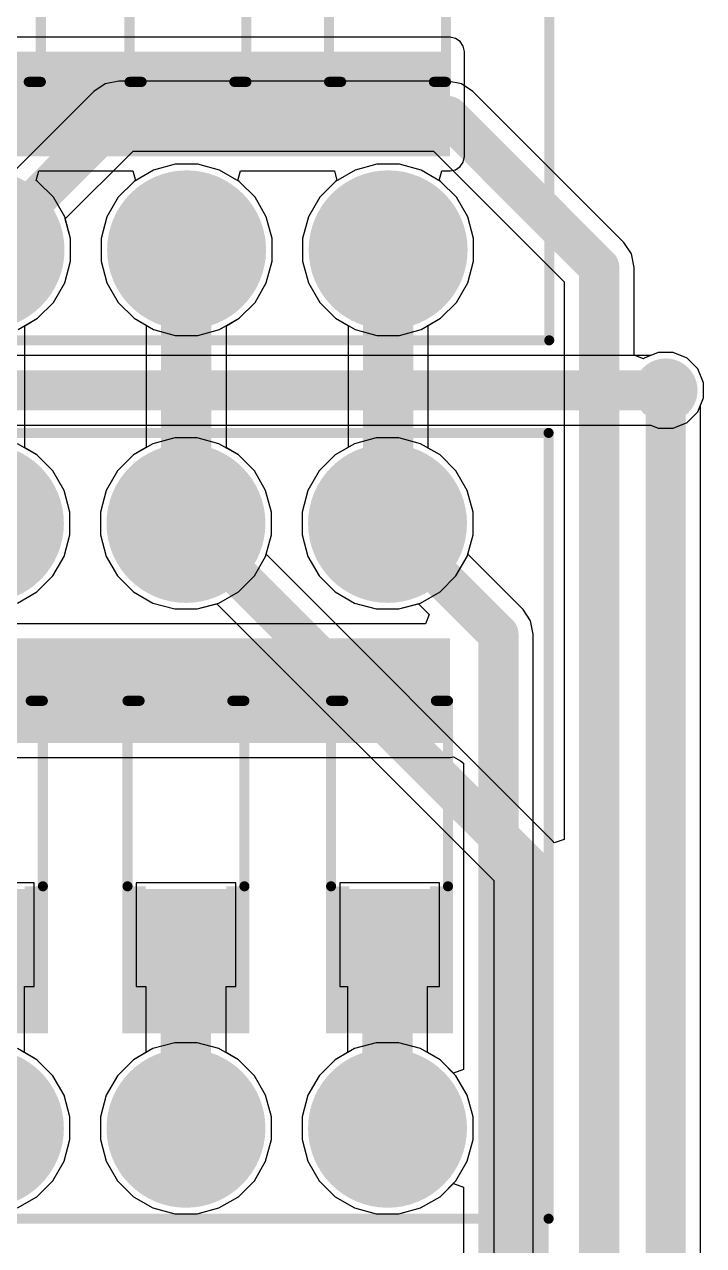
# Model space of a CAD drawing. Header units: millimetres. Extents: x -0.16 to 4.85, y -0.01 to 3.83.
# Drawn here: x 4.226 to 4.563, y 1.956 to 2.561 of the extents above; entities that cross this region are included whole.
import ezdxf

# ---------------------------------------------------------------- set-up
doc = ezdxf.new("R2010")
doc.units = ezdxf.units.MM
doc.header["$MEASUREMENT"] = 0
for name, color, linetype in [('BottomLayer', 5, 'Continuous'), ('BottomSolder', 6, 'Continuous'), ('MultiLayer', 9, 'Continuous'), ('PadHoleLayer', 156, 'Continuous'), ('TopLayer', 1, 'Continuous'), ('TopOverlay', 2, 'Continuous'), ('TopPaste', 8, 'Continuous'), ('TopSolder', 216, 'Continuous'), ('ViaHoleLayer', 16, 'Continuous')]:
    doc.layers.add(name, color=color, linetype=linetype)

# ---------------------------------------------------------------- blocks, each defined once
blk = doc.blocks.new('DS_04_R_T_33')
at = {"layer": 'BottomLayer'}
h = blk.add_hatch(color=5, dxfattribs=at)
edge = h.paths.add_edge_path()
edge.add_arc((-0.15, 0.15), 0.03543, 0, 360)
h = blk.add_hatch(color=5, dxfattribs=at)
edge = h.paths.add_edge_path()
edge.add_arc((0.15, 0.15), 0.03543, 0, 360)
h = blk.add_hatch(color=5, dxfattribs=at)
edge = h.paths.add_edge_path()
edge.add_arc((-0.15, 0.05), 0.03543, 0, 360)
h = blk.add_hatch(color=5, dxfattribs=at)
edge = h.paths.add_edge_path()
edge.add_arc((0.15, 0.05), 0.03543, 0, 360)
h = blk.add_hatch(color=5, dxfattribs=at)
edge = h.paths.add_edge_path()
edge.add_arc((-0.15, -0.05), 0.03543, 0, 360)
h = blk.add_hatch(color=5, dxfattribs=at)
edge = h.paths.add_edge_path()
edge.add_arc((0.15, -0.05), 0.03543, 0, 360)
h = blk.add_hatch(color=5, dxfattribs=at)
edge = h.paths.add_edge_path()
edge.add_arc((-0.15, -0.15), 0.03543, 0, 360)
h = blk.add_hatch(color=5, dxfattribs=at)
edge = h.paths.add_edge_path()
edge.add_arc((0.15, -0.15), 0.03543, 0, 360)
at = {"layer": 'BottomSolder'}
h = blk.add_hatch(color=6, dxfattribs=at)
edge = h.paths.add_edge_path()
edge.add_arc((-0.15, 0.15), 0.03943, 0, 360)
h = blk.add_hatch(color=6, dxfattribs=at)
edge = h.paths.add_edge_path()
edge.add_arc((0.15, 0.15), 0.03943, 0, 360)
h = blk.add_hatch(color=6, dxfattribs=at)
edge = h.paths.add_edge_path()
edge.add_arc((-0.15, 0.05), 0.03943, 0, 360)
h = blk.add_hatch(color=6, dxfattribs=at)
edge = h.paths.add_edge_path()
edge.add_arc((0.15, 0.05), 0.03943, 0, 360)
h = blk.add_hatch(color=6, dxfattribs=at)
edge = h.paths.add_edge_path()
edge.add_arc((-0.15, -0.05), 0.03943, 0, 360)
h = blk.add_hatch(color=6, dxfattribs=at)
edge = h.paths.add_edge_path()
edge.add_arc((0.15, -0.05), 0.03943, 0, 360)
h = blk.add_hatch(color=6, dxfattribs=at)
edge = h.paths.add_edge_path()
edge.add_arc((-0.15, -0.15), 0.03943, 0, 360)
h = blk.add_hatch(color=6, dxfattribs=at)
edge = h.paths.add_edge_path()
edge.add_arc((0.15, -0.15), 0.03943, 0, 360)
at = {"layer": 'MultiLayer'}
h = blk.add_hatch(color=9, dxfattribs=at)
edge = h.paths.add_edge_path()
edge.add_arc((-0.15, 0.15), 0.03543, 0, 360)
h = blk.add_hatch(color=9, dxfattribs=at)
edge = h.paths.add_edge_path()
edge.add_arc((0.15, 0.15), 0.03543, 0, 360)
h = blk.add_hatch(color=9, dxfattribs=at)
edge = h.paths.add_edge_path()
edge.add_arc((-0.15, 0.05), 0.03543, 0, 360)
h = blk.add_hatch(color=9, dxfattribs=at)
edge = h.paths.add_edge_path()
edge.add_arc((0.15, 0.05), 0.03543, 0, 360)
h = blk.add_hatch(color=9, dxfattribs=at)
edge = h.paths.add_edge_path()
edge.add_arc((-0.15, -0.05), 0.03543, 0, 360)
h = blk.add_hatch(color=9, dxfattribs=at)
edge = h.paths.add_edge_path()
edge.add_arc((0.15, -0.05), 0.03543, 0, 360)
h = blk.add_hatch(color=9, dxfattribs=at)
edge = h.paths.add_edge_path()
edge.add_arc((-0.15, -0.15), 0.03543, 0, 360)
h = blk.add_hatch(color=9, dxfattribs=at)
edge = h.paths.add_edge_path()
edge.add_arc((0.15, -0.15), 0.03543, 0, 360)
at = {"layer": 'PadHoleLayer'}
h = blk.add_hatch(color=156, dxfattribs=at)
edge = h.paths.add_edge_path()
edge.add_arc((-0.15, 0.15), 0.01811, 0, 360)
h = blk.add_hatch(color=156, dxfattribs=at)
edge = h.paths.add_edge_path()
edge.add_arc((0.15, 0.15), 0.01811, 0, 360)
h = blk.add_hatch(color=156, dxfattribs=at)
edge = h.paths.add_edge_path()
edge.add_arc((-0.15, 0.05), 0.01811, 0, 360)
h = blk.add_hatch(color=156, dxfattribs=at)
edge = h.paths.add_edge_path()
edge.add_arc((0.15, 0.05), 0.01811, 0, 360)
h = blk.add_hatch(color=156, dxfattribs=at)
edge = h.paths.add_edge_path()
edge.add_arc((-0.15, -0.05), 0.01811, 0, 360)
h = blk.add_hatch(color=156, dxfattribs=at)
edge = h.paths.add_edge_path()
edge.add_arc((0.15, -0.05), 0.01811, 0, 360)
h = blk.add_hatch(color=156, dxfattribs=at)
edge = h.paths.add_edge_path()
edge.add_arc((-0.15, -0.15), 0.01811, 0, 360)
h = blk.add_hatch(color=156, dxfattribs=at)
edge = h.paths.add_edge_path()
edge.add_arc((0.15, -0.15), 0.01811, 0, 360)
at = {"layer": 'TopLayer'}
h = blk.add_hatch(color=1, dxfattribs=at)
edge = h.paths.add_edge_path()
edge.add_arc((-0.15, 0.15), 0.03543, 0, 360)
h = blk.add_hatch(color=1, dxfattribs=at)
edge = h.paths.add_edge_path()
edge.add_arc((0.15, 0.15), 0.03543, 0, 360)
h = blk.add_hatch(color=1, dxfattribs=at)
edge = h.paths.add_edge_path()
edge.add_arc((-0.15, 0.05), 0.03543, 0, 360)
h = blk.add_hatch(color=1, dxfattribs=at)
edge = h.paths.add_edge_path()
edge.add_arc((0.15, 0.05), 0.03543, 0, 360)
h = blk.add_hatch(color=1, dxfattribs=at)
edge = h.paths.add_edge_path()
edge.add_arc((-0.15, -0.05), 0.03543, 0, 360)
h = blk.add_hatch(color=1, dxfattribs=at)
edge = h.paths.add_edge_path()
edge.add_arc((0.15, -0.05), 0.03543, 0, 360)
h = blk.add_hatch(color=1, dxfattribs=at)
edge = h.paths.add_edge_path()
edge.add_arc((-0.15, -0.15), 0.03543, 0, 360)
h = blk.add_hatch(color=1, dxfattribs=at)
edge = h.paths.add_edge_path()
edge.add_arc((0.15, -0.15), 0.03543, 0, 360)
at = {"layer": 'TopOverlay'}
blk.add_hatch(color=2, dxfattribs=at).paths.add_polyline_path([(-0.11, 0.13), (-0.08, 0.13), (-0.08, 0.17), (-0.11, 0.17)])
at = {"layer": 'TopSolder'}
h = blk.add_hatch(color=216, dxfattribs=at)
edge = h.paths.add_edge_path()
edge.add_arc((-0.15, 0.15), 0.03943, 0, 360)
h = blk.add_hatch(color=216, dxfattribs=at)
edge = h.paths.add_edge_path()
edge.add_arc((0.15, 0.15), 0.03943, 0, 360)
h = blk.add_hatch(color=216, dxfattribs=at)
edge = h.paths.add_edge_path()
edge.add_arc((-0.15, 0.05), 0.03943, 0, 360)
h = blk.add_hatch(color=216, dxfattribs=at)
edge = h.paths.add_edge_path()
edge.add_arc((0.15, 0.05), 0.03943, 0, 360)
h = blk.add_hatch(color=216, dxfattribs=at)
edge = h.paths.add_edge_path()
edge.add_arc((-0.15, -0.05), 0.03943, 0, 360)
h = blk.add_hatch(color=216, dxfattribs=at)
edge = h.paths.add_edge_path()
edge.add_arc((0.15, -0.05), 0.03943, 0, 360)
h = blk.add_hatch(color=216, dxfattribs=at)
edge = h.paths.add_edge_path()
edge.add_arc((-0.15, -0.15), 0.03943, 0, 360)
h = blk.add_hatch(color=216, dxfattribs=at)
edge = h.paths.add_edge_path()
edge.add_arc((0.15, -0.15), 0.03943, 0, 360)
at = {"layer": 'TopOverlay', "const_width": 0.005}
for points in [[(-0.19488, 0.22992), (-0.19488, -0.22992)], [(-0.19488, 0.22992), (0.19488, 0.22992)], [(0.19488, 0.22992), (0.19488, -0.22992)], [(-0.19488, -0.22992), (0.19488, -0.22992)]]:
    blk.add_lwpolyline(points, dxfattribs=at)
at = {"layer": 'TopOverlay', "const_width": 0.0025}
for points in [[(-0.19613, 0.22992, 1), (-0.19363, 0.22992, 1)], [(-0.19613, 0.22992, 1), (-0.19363, 0.22992, 1)], [(0.19363, 0.22992, 1), (0.19613, 0.22992, 1)], [(0.19363, 0.22992, 1), (0.19613, 0.22992, 1)], [(-0.19613, -0.22992, 1), (-0.19363, -0.22992, 1)], [(-0.19613, -0.22992, 1), (-0.19363, -0.22992, 1)], [(0.19363, -0.22992, 1), (0.19613, -0.22992, 1)], [(0.19363, -0.22992, 1), (0.19613, -0.22992, 1)]]:
    blk.add_lwpolyline(points, format="xyb", close=True, dxfattribs=at)
blk = doc.blocks.new('DS_04_R_T_34')
at = {"layer": 'BottomLayer'}
h = blk.add_hatch(color=5, dxfattribs=at)
edge = h.paths.add_edge_path()
edge.add_arc((-0.15, 0.15), 0.03543, 0, 360)
h = blk.add_hatch(color=5, dxfattribs=at)
edge = h.paths.add_edge_path()
edge.add_arc((0.15, 0.15), 0.03543, 0, 360)
h = blk.add_hatch(color=5, dxfattribs=at)
edge = h.paths.add_edge_path()
edge.add_arc((-0.15, 0.05), 0.03543, 0, 360)
h = blk.add_hatch(color=5, dxfattribs=at)
edge = h.paths.add_edge_path()
edge.add_arc((0.15, 0.05), 0.03543, 0, 360)
h = blk.add_hatch(color=5, dxfattribs=at)
edge = h.paths.add_edge_path()
edge.add_arc((-0.15, -0.05), 0.03543, 0, 360)
h = blk.add_hatch(color=5, dxfattribs=at)
edge = h.paths.add_edge_path()
edge.add_arc((0.15, -0.05), 0.03543, 0, 360)
h = blk.add_hatch(color=5, dxfattribs=at)
edge = h.paths.add_edge_path()
edge.add_arc((-0.15, -0.15), 0.03543, 0, 360)
h = blk.add_hatch(color=5, dxfattribs=at)
edge = h.paths.add_edge_path()
edge.add_arc((0.15, -0.15), 0.03543, 0, 360)
at = {"layer": 'BottomSolder'}
h = blk.add_hatch(color=6, dxfattribs=at)
edge = h.paths.add_edge_path()
edge.add_arc((-0.15, 0.15), 0.03943, 0, 360)
h = blk.add_hatch(color=6, dxfattribs=at)
edge = h.paths.add_edge_path()
edge.add_arc((0.15, 0.15), 0.03943, 0, 360)
h = blk.add_hatch(color=6, dxfattribs=at)
edge = h.paths.add_edge_path()
edge.add_arc((-0.15, 0.05), 0.03943, 0, 360)
h = blk.add_hatch(color=6, dxfattribs=at)
edge = h.paths.add_edge_path()
edge.add_arc((0.15, 0.05), 0.03943, 0, 360)
h = blk.add_hatch(color=6, dxfattribs=at)
edge = h.paths.add_edge_path()
edge.add_arc((-0.15, -0.05), 0.03943, 0, 360)
h = blk.add_hatch(color=6, dxfattribs=at)
edge = h.paths.add_edge_path()
edge.add_arc((0.15, -0.05), 0.03943, 0, 360)
h = blk.add_hatch(color=6, dxfattribs=at)
edge = h.paths.add_edge_path()
edge.add_arc((-0.15, -0.15), 0.03943, 0, 360)
h = blk.add_hatch(color=6, dxfattribs=at)
edge = h.paths.add_edge_path()
edge.add_arc((0.15, -0.15), 0.03943, 0, 360)
at = {"layer": 'MultiLayer'}
h = blk.add_hatch(color=9, dxfattribs=at)
edge = h.paths.add_edge_path()
edge.add_arc((-0.15, 0.15), 0.03543, 0, 360)
h = blk.add_hatch(color=9, dxfattribs=at)
edge = h.paths.add_edge_path()
edge.add_arc((0.15, 0.15), 0.03543, 0, 360)
h = blk.add_hatch(color=9, dxfattribs=at)
edge = h.paths.add_edge_path()
edge.add_arc((-0.15, 0.05), 0.03543, 0, 360)
h = blk.add_hatch(color=9, dxfattribs=at)
edge = h.paths.add_edge_path()
edge.add_arc((0.15, 0.05), 0.03543, 0, 360)
h = blk.add_hatch(color=9, dxfattribs=at)
edge = h.paths.add_edge_path()
edge.add_arc((-0.15, -0.05), 0.03543, 0, 360)
h = blk.add_hatch(color=9, dxfattribs=at)
edge = h.paths.add_edge_path()
edge.add_arc((0.15, -0.05), 0.03543, 0, 360)
h = blk.add_hatch(color=9, dxfattribs=at)
edge = h.paths.add_edge_path()
edge.add_arc((-0.15, -0.15), 0.03543, 0, 360)
h = blk.add_hatch(color=9, dxfattribs=at)
edge = h.paths.add_edge_path()
edge.add_arc((0.15, -0.15), 0.03543, 0, 360)
at = {"layer": 'PadHoleLayer'}
h = blk.add_hatch(color=156, dxfattribs=at)
edge = h.paths.add_edge_path()
edge.add_arc((-0.15, 0.15), 0.01811, 0, 360)
h = blk.add_hatch(color=156, dxfattribs=at)
edge = h.paths.add_edge_path()
edge.add_arc((0.15, 0.15), 0.01811, 0, 360)
h = blk.add_hatch(color=156, dxfattribs=at)
edge = h.paths.add_edge_path()
edge.add_arc((-0.15, 0.05), 0.01811, 0, 360)
h = blk.add_hatch(color=156, dxfattribs=at)
edge = h.paths.add_edge_path()
edge.add_arc((0.15, 0.05), 0.01811, 0, 360)
h = blk.add_hatch(color=156, dxfattribs=at)
edge = h.paths.add_edge_path()
edge.add_arc((-0.15, -0.05), 0.01811, 0, 360)
h = blk.add_hatch(color=156, dxfattribs=at)
edge = h.paths.add_edge_path()
edge.add_arc((0.15, -0.05), 0.01811, 0, 360)
h = blk.add_hatch(color=156, dxfattribs=at)
edge = h.paths.add_edge_path()
edge.add_arc((-0.15, -0.15), 0.01811, 0, 360)
h = blk.add_hatch(color=156, dxfattribs=at)
edge = h.paths.add_edge_path()
edge.add_arc((0.15, -0.15), 0.01811, 0, 360)
at = {"layer": 'TopLayer'}
h = blk.add_hatch(color=1, dxfattribs=at)
edge = h.paths.add_edge_path()
edge.add_arc((-0.15, 0.15), 0.03543, 0, 360)
h = blk.add_hatch(color=1, dxfattribs=at)
edge = h.paths.add_edge_path()
edge.add_arc((0.15, 0.15), 0.03543, 0, 360)
h = blk.add_hatch(color=1, dxfattribs=at)
edge = h.paths.add_edge_path()
edge.add_arc((-0.15, 0.05), 0.03543, 0, 360)
h = blk.add_hatch(color=1, dxfattribs=at)
edge = h.paths.add_edge_path()
edge.add_arc((0.15, 0.05), 0.03543, 0, 360)
h = blk.add_hatch(color=1, dxfattribs=at)
edge = h.paths.add_edge_path()
edge.add_arc((-0.15, -0.05), 0.03543, 0, 360)
h = blk.add_hatch(color=1, dxfattribs=at)
edge = h.paths.add_edge_path()
edge.add_arc((0.15, -0.05), 0.03543, 0, 360)
h = blk.add_hatch(color=1, dxfattribs=at)
edge = h.paths.add_edge_path()
edge.add_arc((-0.15, -0.15), 0.03543, 0, 360)
h = blk.add_hatch(color=1, dxfattribs=at)
edge = h.paths.add_edge_path()
edge.add_arc((0.15, -0.15), 0.03543, 0, 360)
at = {"layer": 'TopOverlay'}
blk.add_hatch(color=2, dxfattribs=at).paths.add_polyline_path([(-0.11, 0.13), (-0.08, 0.13), (-0.08, 0.17), (-0.11, 0.17)])
at = {"layer": 'TopSolder'}
h = blk.add_hatch(color=216, dxfattribs=at)
edge = h.paths.add_edge_path()
edge.add_arc((-0.15, 0.15), 0.03943, 0, 360)
h = blk.add_hatch(color=216, dxfattribs=at)
edge = h.paths.add_edge_path()
edge.add_arc((0.15, 0.15), 0.03943, 0, 360)
h = blk.add_hatch(color=216, dxfattribs=at)
edge = h.paths.add_edge_path()
edge.add_arc((-0.15, 0.05), 0.03943, 0, 360)
h = blk.add_hatch(color=216, dxfattribs=at)
edge = h.paths.add_edge_path()
edge.add_arc((0.15, 0.05), 0.03943, 0, 360)
h = blk.add_hatch(color=216, dxfattribs=at)
edge = h.paths.add_edge_path()
edge.add_arc((-0.15, -0.05), 0.03943, 0, 360)
h = blk.add_hatch(color=216, dxfattribs=at)
edge = h.paths.add_edge_path()
edge.add_arc((0.15, -0.05), 0.03943, 0, 360)
h = blk.add_hatch(color=216, dxfattribs=at)
edge = h.paths.add_edge_path()
edge.add_arc((-0.15, -0.15), 0.03943, 0, 360)
h = blk.add_hatch(color=216, dxfattribs=at)
edge = h.paths.add_edge_path()
edge.add_arc((0.15, -0.15), 0.03943, 0, 360)
at = {"layer": 'TopOverlay', "const_width": 0.005}
for points in [[(-0.19488, 0.22992), (0.19488, 0.22992)], [(-0.19488, 0.22992), (-0.19488, -0.22992)], [(0.19488, 0.22992), (0.19488, -0.22992)], [(-0.19488, -0.22992), (0.19488, -0.22992)]]:
    blk.add_lwpolyline(points, dxfattribs=at)
at = {"layer": 'TopOverlay', "const_width": 0.0025}
for points in [[(-0.19613, 0.22992, 1), (-0.19363, 0.22992, 1)], [(-0.19613, 0.22992, 1), (-0.19363, 0.22992, 1)], [(0.19363, 0.22992, 1), (0.19613, 0.22992, 1)], [(0.19363, 0.22992, 1), (0.19613, 0.22992, 1)], [(-0.19613, -0.22992, 1), (-0.19363, -0.22992, 1)], [(-0.19613, -0.22992, 1), (-0.19363, -0.22992, 1)], [(0.19363, -0.22992, 1), (0.19613, -0.22992, 1)], [(0.19363, -0.22992, 1), (0.19613, -0.22992, 1)]]:
    blk.add_lwpolyline(points, format="xyb", close=True, dxfattribs=at)
blk = doc.blocks.new('SOD_123_99')
at = {"layer": 'TopLayer'}
for points in [[(-0.04331, 0.01772), (-0.04331, -0.01772), (-0.08071, -0.01772), (-0.08071, 0.01772)], [(0.08071, 0.01772), (0.08071, -0.01772), (0.04331, -0.01772), (0.04331, 0.01772)]]:
    blk.add_hatch(color=1, dxfattribs=at).paths.add_polyline_path(points)
at = {"layer": 'TopOverlay'}
for points in [[(0.038, 0.02), (0.111, 0.02), (0.111, 0.0315), (0.038, 0.0315)], [(0.08346, -0.031), (0.111, -0.031), (0.111, 0.031), (0.08346, 0.031)], [(0.038, -0.0315), (0.111, -0.0315), (0.111, -0.02), (0.038, -0.02)]]:
    blk.add_hatch(color=2, dxfattribs=at).paths.add_polyline_path(points)
at = {"layer": 'TopPaste'}
for points in [[(-0.04331, 0.01772), (-0.04331, -0.01772), (-0.08071, -0.01772), (-0.08071, 0.01772)], [(0.08071, 0.01772), (0.08071, -0.01772), (0.04331, -0.01772), (0.04331, 0.01772)]]:
    blk.add_hatch(color=8, dxfattribs=at).paths.add_polyline_path(points)
at = {"layer": 'TopSolder'}
for points in [[(-0.03931, 0.02172), (-0.03931, -0.02172), (-0.08471, -0.02172), (-0.08471, 0.02172)], [(0.08471, 0.02172), (0.08471, -0.02172), (0.03931, -0.02172), (0.03931, 0.02172)]]:
    blk.add_hatch(color=216, dxfattribs=at).paths.add_polyline_path(points)
at = {"layer": 'TopOverlay', "const_width": 0.005}
for points in [[(-0.054, 0.029), (-0.054, 0.023)], [(-0.054, 0.029), (0.038, 0.029)], [(-0.054, -0.023), (-0.054, -0.029)], [(-0.054, -0.029), (0.038, -0.029)]]:
    blk.add_lwpolyline(points, dxfattribs=at)
at = {"layer": 'TopOverlay', "const_width": 0.0025}
for points in [[(-0.05525, 0.029, 1), (-0.05275, 0.029, 1)], [(-0.05525, 0.029, 1), (-0.05275, 0.029, 1)], [(0.03675, 0.029, 1), (0.03925, 0.029, 1)], [(-0.05525, 0.023, 1), (-0.05275, 0.023, 1)], [(-0.05525, -0.023, 1), (-0.05275, -0.023, 1)], [(-0.05525, -0.029, 1), (-0.05275, -0.029, 1)], [(-0.05525, -0.029, 1), (-0.05275, -0.029, 1)], [(0.03675, -0.029, 1), (0.03925, -0.029, 1)]]:
    blk.add_lwpolyline(points, format="xyb", close=True, dxfattribs=at)
blk = doc.blocks.new('SOD_123_100')
at = {"layer": 'TopLayer'}
for points in [[(-0.04331, 0.01772), (-0.04331, -0.01772), (-0.08071, -0.01772), (-0.08071, 0.01772)], [(0.08071, 0.01772), (0.08071, -0.01772), (0.04331, -0.01772), (0.04331, 0.01772)]]:
    blk.add_hatch(color=1, dxfattribs=at).paths.add_polyline_path(points)
at = {"layer": 'TopOverlay'}
for points in [[(0.038, 0.02), (0.111, 0.02), (0.111, 0.0315), (0.038, 0.0315)], [(0.08346, -0.031), (0.111, -0.031), (0.111, 0.031), (0.08346, 0.031)], [(0.038, -0.0315), (0.111, -0.0315), (0.111, -0.02), (0.038, -0.02)]]:
    blk.add_hatch(color=2, dxfattribs=at).paths.add_polyline_path(points)
at = {"layer": 'TopPaste'}
for points in [[(-0.04331, 0.01772), (-0.04331, -0.01772), (-0.08071, -0.01772), (-0.08071, 0.01772)], [(0.08071, 0.01772), (0.08071, -0.01772), (0.04331, -0.01772), (0.04331, 0.01772)]]:
    blk.add_hatch(color=8, dxfattribs=at).paths.add_polyline_path(points)
at = {"layer": 'TopSolder'}
for points in [[(-0.03931, 0.02172), (-0.03931, -0.02172), (-0.08471, -0.02172), (-0.08471, 0.02172)], [(0.08471, 0.02172), (0.08471, -0.02172), (0.03931, -0.02172), (0.03931, 0.02172)]]:
    blk.add_hatch(color=216, dxfattribs=at).paths.add_polyline_path(points)
at = {"layer": 'TopOverlay', "const_width": 0.005}
for points in [[(-0.054, 0.029), (-0.054, 0.023)], [(-0.054, 0.029), (0.038, 0.029)], [(-0.054, -0.023), (-0.054, -0.029)], [(-0.054, -0.029), (0.038, -0.029)]]:
    blk.add_lwpolyline(points, dxfattribs=at)
at = {"layer": 'TopOverlay', "const_width": 0.0025}
for points in [[(-0.05525, 0.029, 1), (-0.05275, 0.029, 1)], [(-0.05525, 0.029, 1), (-0.05275, 0.029, 1)], [(0.03675, 0.029, 1), (0.03925, 0.029, 1)], [(-0.05525, 0.023, 1), (-0.05275, 0.023, 1)], [(-0.05525, -0.023, 1), (-0.05275, -0.023, 1)], [(-0.05525, -0.029, 1), (-0.05275, -0.029, 1)], [(-0.05525, -0.029, 1), (-0.05275, -0.029, 1)], [(0.03675, -0.029, 1), (0.03925, -0.029, 1)]]:
    blk.add_lwpolyline(points, format="xyb", close=True, dxfattribs=at)
blk = doc.blocks.new('SOD_123_101')
at = {"layer": 'TopLayer'}
for points in [[(-0.04331, 0.01772), (-0.04331, -0.01772), (-0.08071, -0.01772), (-0.08071, 0.01772)], [(0.08071, 0.01772), (0.08071, -0.01772), (0.04331, -0.01772), (0.04331, 0.01772)]]:
    blk.add_hatch(color=1, dxfattribs=at).paths.add_polyline_path(points)
at = {"layer": 'TopOverlay'}
for points in [[(0.038, 0.02), (0.111, 0.02), (0.111, 0.0315), (0.038, 0.0315)], [(0.08346, -0.031), (0.111, -0.031), (0.111, 0.031), (0.08346, 0.031)], [(0.038, -0.0315), (0.111, -0.0315), (0.111, -0.02), (0.038, -0.02)]]:
    blk.add_hatch(color=2, dxfattribs=at).paths.add_polyline_path(points)
at = {"layer": 'TopPaste'}
for points in [[(-0.04331, 0.01772), (-0.04331, -0.01772), (-0.08071, -0.01772), (-0.08071, 0.01772)], [(0.08071, 0.01772), (0.08071, -0.01772), (0.04331, -0.01772), (0.04331, 0.01772)]]:
    blk.add_hatch(color=8, dxfattribs=at).paths.add_polyline_path(points)
at = {"layer": 'TopSolder'}
for points in [[(-0.03931, 0.02172), (-0.03931, -0.02172), (-0.08471, -0.02172), (-0.08471, 0.02172)], [(0.08471, 0.02172), (0.08471, -0.02172), (0.03931, -0.02172), (0.03931, 0.02172)]]:
    blk.add_hatch(color=216, dxfattribs=at).paths.add_polyline_path(points)
at = {"layer": 'TopOverlay', "const_width": 0.005}
for points in [[(-0.054, 0.029), (-0.054, 0.023)], [(-0.054, 0.029), (0.038, 0.029)], [(-0.054, -0.023), (-0.054, -0.029)], [(-0.054, -0.029), (0.038, -0.029)]]:
    blk.add_lwpolyline(points, dxfattribs=at)
at = {"layer": 'TopOverlay', "const_width": 0.0025}
for points in [[(-0.05525, 0.029, 1), (-0.05275, 0.029, 1)], [(-0.05525, 0.029, 1), (-0.05275, 0.029, 1)], [(0.03675, 0.029, 1), (0.03925, 0.029, 1)], [(-0.05525, 0.023, 1), (-0.05275, 0.023, 1)], [(-0.05525, -0.023, 1), (-0.05275, -0.023, 1)], [(-0.05525, -0.029, 1), (-0.05275, -0.029, 1)], [(-0.05525, -0.029, 1), (-0.05275, -0.029, 1)], [(0.03675, -0.029, 1), (0.03925, -0.029, 1)]]:
    blk.add_lwpolyline(points, format="xyb", close=True, dxfattribs=at)
blk = doc.blocks.new('SOD_123_103')
at = {"layer": 'TopLayer'}
for points in [[(-0.04331, 0.01772), (-0.04331, -0.01772), (-0.08071, -0.01772), (-0.08071, 0.01772)], [(0.08071, 0.01772), (0.08071, -0.01772), (0.04331, -0.01772), (0.04331, 0.01772)]]:
    blk.add_hatch(color=1, dxfattribs=at).paths.add_polyline_path(points)
at = {"layer": 'TopOverlay'}
for points in [[(0.038, 0.02), (0.111, 0.02), (0.111, 0.0315), (0.038, 0.0315)], [(0.08346, -0.031), (0.111, -0.031), (0.111, 0.031), (0.08346, 0.031)], [(0.038, -0.0315), (0.111, -0.0315), (0.111, -0.02), (0.038, -0.02)]]:
    blk.add_hatch(color=2, dxfattribs=at).paths.add_polyline_path(points)
at = {"layer": 'TopPaste'}
for points in [[(-0.04331, 0.01772), (-0.04331, -0.01772), (-0.08071, -0.01772), (-0.08071, 0.01772)], [(0.08071, 0.01772), (0.08071, -0.01772), (0.04331, -0.01772), (0.04331, 0.01772)]]:
    blk.add_hatch(color=8, dxfattribs=at).paths.add_polyline_path(points)
at = {"layer": 'TopSolder'}
for points in [[(-0.03931, 0.02172), (-0.03931, -0.02172), (-0.08471, -0.02172), (-0.08471, 0.02172)], [(0.08471, 0.02172), (0.08471, -0.02172), (0.03931, -0.02172), (0.03931, 0.02172)]]:
    blk.add_hatch(color=216, dxfattribs=at).paths.add_polyline_path(points)
at = {"layer": 'TopOverlay', "const_width": 0.005}
for points in [[(-0.054, 0.023), (-0.054, 0.029)], [(0.038, 0.029), (-0.054, 0.029)], [(-0.054, -0.029), (-0.054, -0.023)], [(0.038, -0.029), (-0.054, -0.029)]]:
    blk.add_lwpolyline(points, dxfattribs=at)
at = {"layer": 'TopOverlay', "const_width": 0.0025}
for points in [[(-0.05525, 0.029, 1), (-0.05275, 0.029, 1)], [(-0.05525, 0.029, 1), (-0.05275, 0.029, 1)], [(0.03675, 0.029, 1), (0.03925, 0.029, 1)], [(-0.05525, 0.023, 1), (-0.05275, 0.023, 1)], [(-0.05525, -0.023, 1), (-0.05275, -0.023, 1)], [(-0.05525, -0.029, 1), (-0.05275, -0.029, 1)], [(-0.05525, -0.029, 1), (-0.05275, -0.029, 1)], [(0.03675, -0.029, 1), (0.03925, -0.029, 1)]]:
    blk.add_lwpolyline(points, format="xyb", close=True, dxfattribs=at)
blk = doc.blocks.new('SOD_123_104')
at = {"layer": 'TopLayer'}
for points in [[(-0.04331, 0.01772), (-0.04331, -0.01772), (-0.08071, -0.01772), (-0.08071, 0.01772)], [(0.08071, 0.01772), (0.08071, -0.01772), (0.04331, -0.01772), (0.04331, 0.01772)]]:
    blk.add_hatch(color=1, dxfattribs=at).paths.add_polyline_path(points)
at = {"layer": 'TopOverlay'}
for points in [[(0.038, 0.02), (0.111, 0.02), (0.111, 0.0315), (0.038, 0.0315)], [(0.08346, -0.031), (0.111, -0.031), (0.111, 0.031), (0.08346, 0.031)], [(0.038, -0.0315), (0.111, -0.0315), (0.111, -0.02), (0.038, -0.02)]]:
    blk.add_hatch(color=2, dxfattribs=at).paths.add_polyline_path(points)
at = {"layer": 'TopPaste'}
for points in [[(-0.04331, 0.01772), (-0.04331, -0.01772), (-0.08071, -0.01772), (-0.08071, 0.01772)], [(0.08071, 0.01772), (0.08071, -0.01772), (0.04331, -0.01772), (0.04331, 0.01772)]]:
    blk.add_hatch(color=8, dxfattribs=at).paths.add_polyline_path(points)
at = {"layer": 'TopSolder'}
for points in [[(-0.03931, 0.02172), (-0.03931, -0.02172), (-0.08471, -0.02172), (-0.08471, 0.02172)], [(0.08471, 0.02172), (0.08471, -0.02172), (0.03931, -0.02172), (0.03931, 0.02172)]]:
    blk.add_hatch(color=216, dxfattribs=at).paths.add_polyline_path(points)
at = {"layer": 'TopOverlay', "const_width": 0.005}
for points in [[(-0.054, 0.023), (-0.054, 0.029)], [(0.038, 0.029), (-0.054, 0.029)], [(-0.054, -0.029), (-0.054, -0.023)], [(0.038, -0.029), (-0.054, -0.029)]]:
    blk.add_lwpolyline(points, dxfattribs=at)
at = {"layer": 'TopOverlay', "const_width": 0.0025}
for points in [[(-0.05525, 0.029, 1), (-0.05275, 0.029, 1)], [(-0.05525, 0.029, 1), (-0.05275, 0.029, 1)], [(0.03675, 0.029, 1), (0.03925, 0.029, 1)], [(-0.05525, 0.023, 1), (-0.05275, 0.023, 1)], [(-0.05525, -0.023, 1), (-0.05275, -0.023, 1)], [(-0.05525, -0.029, 1), (-0.05275, -0.029, 1)], [(-0.05525, -0.029, 1), (-0.05275, -0.029, 1)], [(0.03675, -0.029, 1), (0.03925, -0.029, 1)]]:
    blk.add_lwpolyline(points, format="xyb", close=True, dxfattribs=at)
blk = doc.blocks.new('SOD_123_105')
at = {"layer": 'TopLayer'}
for points in [[(-0.04331, 0.01772), (-0.04331, -0.01772), (-0.08071, -0.01772), (-0.08071, 0.01772)], [(0.08071, 0.01772), (0.08071, -0.01772), (0.04331, -0.01772), (0.04331, 0.01772)]]:
    blk.add_hatch(color=1, dxfattribs=at).paths.add_polyline_path(points)
at = {"layer": 'TopOverlay'}
for points in [[(0.038, 0.02), (0.111, 0.02), (0.111, 0.0315), (0.038, 0.0315)], [(0.08346, -0.031), (0.111, -0.031), (0.111, 0.031), (0.08346, 0.031)], [(0.038, -0.0315), (0.111, -0.0315), (0.111, -0.02), (0.038, -0.02)]]:
    blk.add_hatch(color=2, dxfattribs=at).paths.add_polyline_path(points)
at = {"layer": 'TopPaste'}
for points in [[(-0.04331, 0.01772), (-0.04331, -0.01772), (-0.08071, -0.01772), (-0.08071, 0.01772)], [(0.08071, 0.01772), (0.08071, -0.01772), (0.04331, -0.01772), (0.04331, 0.01772)]]:
    blk.add_hatch(color=8, dxfattribs=at).paths.add_polyline_path(points)
at = {"layer": 'TopSolder'}
for points in [[(-0.03931, 0.02172), (-0.03931, -0.02172), (-0.08471, -0.02172), (-0.08471, 0.02172)], [(0.08471, 0.02172), (0.08471, -0.02172), (0.03931, -0.02172), (0.03931, 0.02172)]]:
    blk.add_hatch(color=216, dxfattribs=at).paths.add_polyline_path(points)
at = {"layer": 'TopOverlay', "const_width": 0.005}
for points in [[(-0.054, 0.023), (-0.054, 0.029)], [(0.038, 0.029), (-0.054, 0.029)], [(-0.054, -0.029), (-0.054, -0.023)], [(0.038, -0.029), (-0.054, -0.029)]]:
    blk.add_lwpolyline(points, dxfattribs=at)
at = {"layer": 'TopOverlay', "const_width": 0.0025}
for points in [[(-0.05525, 0.029, 1), (-0.05275, 0.029, 1)], [(-0.05525, 0.029, 1), (-0.05275, 0.029, 1)], [(0.03675, 0.029, 1), (0.03925, 0.029, 1)], [(-0.05525, 0.023, 1), (-0.05275, 0.023, 1)], [(-0.05525, -0.023, 1), (-0.05275, -0.023, 1)], [(-0.05525, -0.029, 1), (-0.05275, -0.029, 1)], [(-0.05525, -0.029, 1), (-0.05275, -0.029, 1)], [(0.03675, -0.029, 1), (0.03925, -0.029, 1)]]:
    blk.add_lwpolyline(points, format="xyb", close=True, dxfattribs=at)

msp = doc.modelspace()

# ---------------------------------------------------------------- hatches: boundary and pattern name
at = {"layer": 'BottomLayer'}
h = msp.add_hatch(color=5, dxfattribs=at)
edge = h.paths.add_edge_path()
edge.add_arc((4.544, 2.38), 0.01181, 0, 360)
at = {"layer": 'BottomSolder'}
h = msp.add_hatch(color=6, dxfattribs=at)
edge = h.paths.add_edge_path()
edge.add_arc((4.544, 2.38), 0.01581, 0, 360)
at = {"layer": 'TopLayer'}
for points in [[(4.078, 2.49598), (4.437, 2.49598), (4.437, 2.54798), (4.078, 2.54798)], [(4.078, 2.205), (4.437, 2.205), (4.437, 2.257), (4.078, 2.257)]]:
    msp.add_hatch(color=1, dxfattribs=at).paths.add_polyline_path(points)
h = msp.add_hatch(color=1, dxfattribs=at)
edge = h.paths.add_edge_path()
edge.add_arc((4.544, 2.38), 0.01181, 0, 360)
at = {"layer": 'TopSolder'}
h = msp.add_hatch(color=216, dxfattribs=at)
edge = h.paths.add_edge_path()
edge.add_arc((4.544, 2.38), 0.01581, 0, 360)
at = {"layer": 'ViaHoleLayer'}
h = msp.add_hatch(color=16, dxfattribs=at)
edge = h.paths.add_edge_path()
edge.add_arc((4.544, 2.38), 0.00591, 0, 360)

# ---------------------------------------------------------------- linework, layer by layer
at = {"layer": 'BottomLayer'}
for p, q in [((4.26599, 2.53201), (4.26036, 2.52826)), ((4.27262, 2.53333), (4.26599, 2.53201)), ((4.436, 2.53333), (4.27262, 2.53333)), ((4.44263, 2.53201), (4.436, 2.53333)), ((4.44826, 2.52826), (4.44263, 2.53201)), ((4.26036, 2.52826), (4.22161, 2.48951)), ((4.52326, 2.45326), (4.44826, 2.52826)), ((4.24613, 2.46499), (4.2798, 2.49867)), ((4.2798, 2.49867), (4.42882, 2.49867)), ((4.42882, 2.49867), (4.49367, 2.43382)), ((4.30071, 2.49211), (4.28992, 2.48922)), ((4.31189, 2.49211), (4.30071, 2.49211)), ((4.32268, 2.48922), (4.31189, 2.49211)), ((4.40071, 2.49211), (4.38992, 2.48922)), ((4.41189, 2.49211), (4.40071, 2.49211)), ((4.42268, 2.48922), (4.41189, 2.49211)), ((4.28025, 2.48364), (4.27235, 2.47573)), ((4.28992, 2.48922), (4.28025, 2.48364)), ((4.33235, 2.48364), (4.32268, 2.48922)), ((4.34026, 2.47573), (4.33235, 2.48364)), ((4.38025, 2.48364), (4.37235, 2.47573)), ((4.38992, 2.48922), (4.38025, 2.48364)), ((4.43236, 2.48364), (4.42268, 2.48922)), ((4.44026, 2.47573), (4.43236, 2.48364)), ((4.27235, 2.47573), (4.26676, 2.46606)), ((4.34584, 2.46606), (4.34026, 2.47573)), ((4.37235, 2.47573), (4.36676, 2.46606)), ((4.44584, 2.46606), (4.44026, 2.47573)), ((4.26676, 2.46606), (4.26387, 2.45527)), ((4.34873, 2.45527), (4.34584, 2.46606)), ((4.36676, 2.46606), (4.36387, 2.45527)), ((4.44873, 2.45527), (4.44584, 2.46606)), ((4.24873, 2.45527), (4.24613, 2.46499)), ((4.24873, 2.44409), (4.24873, 2.45527)), ((4.26387, 2.45527), (4.26387, 2.44409)), ((4.34873, 2.44409), (4.34873, 2.45527)), ((4.36387, 2.45527), (4.36387, 2.44409)), ((4.44873, 2.44409), (4.44873, 2.45527)), ((4.52701, 2.44763), (4.52326, 2.45326)), ((4.52833, 2.441), (4.52701, 2.44763)), ((4.24584, 2.4333), (4.24873, 2.44409)), ((4.26387, 2.44409), (4.26676, 2.4333)), ((4.34584, 2.4333), (4.34873, 2.44409)), ((4.36387, 2.44409), (4.36676, 2.4333)), ((4.44584, 2.4333), (4.44873, 2.44409)), ((4.52833, 2.39747), (4.52833, 2.441)), ((4.24026, 2.42363), (4.24584, 2.4333)), ((4.26676, 2.4333), (4.27235, 2.42363)), ((4.34026, 2.42363), (4.34584, 2.4333)), ((4.36676, 2.4333), (4.37235, 2.42363)), ((4.44026, 2.42363), (4.44584, 2.4333)), ((4.49367, 2.43382), (4.49367, 2.15716)), ((4.23236, 2.41573), (4.24026, 2.42363)), ((4.27235, 2.42363), (4.28025, 2.41573)), ((4.33235, 2.41573), (4.34026, 2.42363)), ((4.37235, 2.42363), (4.38025, 2.41573)), ((4.43236, 2.41573), (4.44026, 2.42363)), ((4.22603, 2.41207), (4.23236, 2.41573)), ((4.22603, 2.35143), (4.22603, 2.41207)), ((4.28025, 2.41573), (4.28627, 2.41225)), ((4.28627, 2.41225), (4.28627, 2.35161)), ((4.32603, 2.41207), (4.33235, 2.41573)), ((4.32603, 2.35143), (4.32603, 2.41207)), ((4.38025, 2.41573), (4.38642, 2.41216)), ((4.38642, 2.41216), (4.38642, 2.35169)), ((4.42618, 2.41216), (4.43236, 2.41573)), ((4.42618, 2.35135), (4.42618, 2.41216)), ((4.54026, 2.39881), (4.53334, 2.39595)), ((4.54774, 2.39881), (4.54026, 2.39881)), ((4.55466, 2.39595), (4.54774, 2.39881)), ((4.53295, 2.39556), (4.52833, 2.39747)), ((4.53334, 2.39595), (4.53295, 2.39556)), ((4.55995, 2.39066), (4.55466, 2.39595)), ((4.56281, 2.38374), (4.55995, 2.39066)), ((4.56281, 2.37626), (4.56281, 2.38374)), ((4.56133, 2.37269), (4.56281, 2.37626)), ((4.56133, 1.84159), (4.56133, 2.37269)), ((4.23205, 2.34795), (4.22603, 2.35143)), ((4.28627, 2.35161), (4.27995, 2.34795)), ((4.33205, 2.34795), (4.32603, 2.35143)), ((4.38642, 2.35169), (4.37995, 2.34795)), ((4.43205, 2.34795), (4.42618, 2.35135)), ((4.23995, 2.34005), (4.23205, 2.34795)), ((4.27995, 2.34795), (4.27205, 2.34005)), ((4.33995, 2.34005), (4.33205, 2.34795)), ((4.37995, 2.34795), (4.37205, 2.34005)), ((4.43995, 2.34005), (4.43205, 2.34795)), ((4.24554, 2.33038), (4.23995, 2.34005)), ((4.27205, 2.34005), (4.26646, 2.33038)), ((4.34554, 2.33038), (4.33995, 2.34005)), ((4.37205, 2.34005), (4.36646, 2.33038)), ((4.44554, 2.33038), (4.43995, 2.34005)), ((4.24843, 2.31959), (4.24554, 2.33038)), ((4.26646, 2.33038), (4.26357, 2.31959)), ((4.34843, 2.31959), (4.34554, 2.33038)), ((4.36646, 2.33038), (4.36357, 2.31959)), ((4.44843, 2.31959), (4.44554, 2.33038)), ((4.24843, 2.30841), (4.24843, 2.31959)), ((4.26357, 2.31959), (4.26357, 2.30841)), ((4.34843, 2.30841), (4.34843, 2.31959)), ((4.36357, 2.31959), (4.36357, 2.30841)), ((4.44843, 2.30841), (4.44843, 2.31959)), ((4.24554, 2.29762), (4.24843, 2.30841)), ((4.26357, 2.30841), (4.26646, 2.29762)), ((4.34583, 2.29869), (4.34843, 2.30841)), ((4.36357, 2.30841), (4.36646, 2.29762)), ((4.44554, 2.29762), (4.44843, 2.30841)), ((4.23995, 2.28795), (4.24554, 2.29762)), ((4.26646, 2.29762), (4.27205, 2.28795)), ((4.48826, 2.15626), (4.34583, 2.29869)), ((4.36646, 2.29762), (4.37205, 2.28795)), ((4.43995, 2.28795), (4.44554, 2.29762)), ((4.23205, 2.28005), (4.23995, 2.28795)), ((4.27205, 2.28795), (4.27995, 2.28005)), ((4.37205, 2.28795), (4.37995, 2.28005)), ((4.43205, 2.28005), (4.43995, 2.28795)), ((4.22238, 2.27446), (4.23205, 2.28005)), ((4.27995, 2.28005), (4.28962, 2.27446)), ((4.37995, 2.28005), (4.38962, 2.27446)), ((4.42238, 2.27446), (4.43205, 2.28005)), ((4.28962, 2.27446), (4.30041, 2.27157)), ((4.30041, 2.27157), (4.31159, 2.27157)), ((4.31159, 2.27157), (4.32131, 2.27417)), ((4.32131, 2.27417), (4.45867, 2.13682)), ((4.38962, 2.27446), (4.40041, 2.27157)), ((4.40041, 2.27157), (4.41159, 2.27157)), ((4.41159, 2.27157), (4.42238, 2.27446)), ((4.48867, 2.15564), (4.48826, 2.15626)), ((4.49367, 2.15716), (4.48867, 2.15564)), ((4.45867, 2.13682), (4.45867, 1.81718)), ((4.23205, 2.04795), (4.22238, 2.05354)), ((4.28962, 2.05354), (4.27995, 2.04795)), ((4.30041, 2.05643), (4.28962, 2.05354)), ((4.31159, 2.05643), (4.30041, 2.05643)), ((4.32238, 2.05354), (4.31159, 2.05643)), ((4.33205, 2.04795), (4.32238, 2.05354)), ((4.38962, 2.05354), (4.37995, 2.04795)), ((4.40041, 2.05643), (4.38962, 2.05354)), ((4.41159, 2.05643), (4.40041, 2.05643)), ((4.42238, 2.05354), (4.41159, 2.05643)), ((4.43205, 2.04795), (4.42238, 2.05354)), ((4.23995, 2.04005), (4.23205, 2.04795)), ((4.27995, 2.04795), (4.27205, 2.04005)), ((4.33995, 2.04005), (4.33205, 2.04795)), ((4.37995, 2.04795), (4.37205, 2.04005)), ((4.43995, 2.04005), (4.43205, 2.04795)), ((4.24554, 2.03038), (4.23995, 2.04005)), ((4.27205, 2.04005), (4.26646, 2.03038)), ((4.34554, 2.03038), (4.33995, 2.04005)), ((4.37205, 2.04005), (4.36646, 2.03038)), ((4.44554, 2.03038), (4.43995, 2.04005)), ((4.24843, 2.01959), (4.24554, 2.03038)), ((4.26646, 2.03038), (4.26357, 2.01959)), ((4.34843, 2.01959), (4.34554, 2.03038)), ((4.36646, 2.03038), (4.36357, 2.01959)), ((4.44843, 2.01959), (4.44554, 2.03038)), ((4.24843, 2.00841), (4.24843, 2.01959)), ((4.26357, 2.01959), (4.26357, 2.00841)), ((4.34843, 2.00841), (4.34843, 2.01959)), ((4.36357, 2.01959), (4.36357, 2.00841)), ((4.44843, 2.00841), (4.44843, 2.01959)), ((4.24554, 1.99762), (4.24843, 2.00841)), ((4.26357, 2.00841), (4.26646, 1.99762)), ((4.34554, 1.99762), (4.34843, 2.00841)), ((4.36357, 2.00841), (4.36646, 1.99762)), ((4.44554, 1.99762), (4.44843, 2.00841)), ((4.23995, 1.98795), (4.24554, 1.99762)), ((4.26646, 1.99762), (4.27205, 1.98795)), ((4.33995, 1.98795), (4.34554, 1.99762)), ((4.36646, 1.99762), (4.37205, 1.98795)), ((4.43995, 1.98795), (4.44554, 1.99762)), ((4.23205, 1.98005), (4.23995, 1.98795)), ((4.27205, 1.98795), (4.27995, 1.98005)), ((4.33205, 1.98005), (4.33995, 1.98795)), ((4.37205, 1.98795), (4.37995, 1.98005)), ((4.43205, 1.98005), (4.43995, 1.98795)), ((4.22238, 1.97446), (4.23205, 1.98005)), ((4.27995, 1.98005), (4.28962, 1.97446)), ((4.32238, 1.97446), (4.33205, 1.98005)), ((4.37995, 1.98005), (4.38962, 1.97446)), ((4.42238, 1.97446), (4.43205, 1.98005)), ((4.28962, 1.97446), (4.30041, 1.97157)), ((4.30041, 1.97157), (4.31159, 1.97157)), ((4.31159, 1.97157), (4.32238, 1.97446)), ((4.38962, 1.97446), (4.40041, 1.97157)), ((4.40041, 1.97157), (4.41159, 1.97157)), ((4.41159, 1.97157), (4.42238, 1.97446))]:
    msp.add_line(p, q, dxfattribs=at)
for points, const_width in [([(4.2063, 2.44968), (4.27262, 2.516)], 0.02), ([(4.27262, 2.516), (4.436, 2.516)], 0.02), ([(4.436, 2.516), (4.511, 2.441)], 0.02), ([(4.30615, 2.31415), (4.30615, 2.44953)], 0.025), ([(4.30615, 2.44953), (4.3063, 2.44968)], 0.02), ([(4.4063, 2.3143), (4.4063, 2.44968)], 0.025), ([(4.511, 1.776), (4.511, 2.441)], 0.02), ([(4.544, 1.83441), (4.544, 2.38)], 0.02), ([(4.306, 2.314), (4.30615, 2.31415)], 0.02), ([(4.306, 2.314), (4.476, 2.144)], 0.02), ([(4.476, 1.81), (4.476, 2.144)], 0.02)]:
    msp.add_lwpolyline(points, dxfattribs=dict(at, const_width=const_width))
for points, const_width in [([(4.26762, 2.516, 1), (4.27762, 2.516, 1)], 0.01), ([(4.26762, 2.516, 1), (4.27762, 2.516, 1)], 0.01), ([(4.431, 2.516, 1), (4.441, 2.516, 1)], 0.01), ([(4.431, 2.516, 1), (4.441, 2.516, 1)], 0.01), ([(4.2999, 2.44953, 1), (4.3124, 2.44953, 1)], 0.0125), ([(4.30115, 2.44953, 1), (4.31115, 2.44953, 1)], 0.01), ([(4.3013, 2.44968, 1), (4.3113, 2.44968, 1)], 0.01), ([(4.40005, 2.44968, 1), (4.41255, 2.44968, 1)], 0.0125), ([(4.506, 2.441, 1), (4.516, 2.441, 1)], 0.01), ([(4.506, 2.441, 1), (4.516, 2.441, 1)], 0.01), ([(4.539, 2.38, 1), (4.549, 2.38, 1)], 0.01), ([(4.2999, 2.31415, 1), (4.3124, 2.31415, 1)], 0.0125), ([(4.40005, 2.3143, 1), (4.41255, 2.3143, 1)], 0.0125), ([(4.301, 2.314, 1), (4.311, 2.314, 1)], 0.01), ([(4.301, 2.314, 1), (4.311, 2.314, 1)], 0.01), ([(4.30115, 2.31415, 1), (4.31115, 2.31415, 1)], 0.01), ([(4.471, 2.144, 1), (4.481, 2.144, 1)], 0.01), ([(4.471, 2.144, 1), (4.481, 2.144, 1)], 0.01)]:
    msp.add_lwpolyline(points, format="xyb", close=True, dxfattribs=dict(at, const_width=const_width))
at = {"layer": 'TopLayer'}
for p, q in [((4.437, 2.55512), (4.078, 2.55512)), ((4.43973, 2.55458), (4.437, 2.55512)), ((4.44205, 2.55303), (4.43973, 2.55458)), ((4.44359, 2.55072), (4.44205, 2.55303)), ((4.44414, 2.54798), (4.44359, 2.55072)), ((4.44414, 2.49598), (4.44414, 2.54798)), ((4.44359, 2.49325), (4.44414, 2.49598)), ((4.437, 2.48885), (4.43973, 2.48939)), ((4.43973, 2.48939), (4.44205, 2.49094)), ((4.44205, 2.49094), (4.44359, 2.49325)), ((4.23169, 2.48402), (4.23299, 2.48885)), ((4.23236, 2.48364), (4.23169, 2.48402)), ((4.24026, 2.47573), (4.23236, 2.48364)), ((4.23299, 2.48885), (4.27961, 2.48885)), ((4.28025, 2.48364), (4.27235, 2.47573)), ((4.27961, 2.48885), (4.28091, 2.48402)), ((4.28091, 2.48402), (4.28025, 2.48364)), ((4.33169, 2.48402), (4.33299, 2.48885)), ((4.33235, 2.48364), (4.33169, 2.48402)), ((4.34026, 2.47573), (4.33235, 2.48364)), ((4.33299, 2.48885), (4.37961, 2.48885)), ((4.38025, 2.48364), (4.37235, 2.47573)), ((4.37961, 2.48885), (4.38091, 2.48402)), ((4.38091, 2.48402), (4.38025, 2.48364)), ((4.43169, 2.48402), (4.43299, 2.48885)), ((4.43236, 2.48364), (4.43169, 2.48402)), ((4.44026, 2.47573), (4.43236, 2.48364)), ((4.43299, 2.48885), (4.437, 2.48885)), ((4.24584, 2.46606), (4.24026, 2.47573)), ((4.27235, 2.47573), (4.26676, 2.46606)), ((4.34584, 2.46606), (4.34026, 2.47573)), ((4.37235, 2.47573), (4.36676, 2.46606)), ((4.44584, 2.46606), (4.44026, 2.47573)), ((4.24873, 2.45527), (4.24584, 2.46606)), ((4.26676, 2.46606), (4.26387, 2.45527)), ((4.34873, 2.45527), (4.34584, 2.46606)), ((4.36676, 2.46606), (4.36387, 2.45527)), ((4.44873, 2.45527), (4.44584, 2.46606)), ((4.24873, 2.44409), (4.24873, 2.45527)), ((4.26387, 2.45527), (4.26387, 2.44409)), ((4.34873, 2.44409), (4.34873, 2.45527)), ((4.36387, 2.45527), (4.36387, 2.44409)), ((4.44873, 2.44409), (4.44873, 2.45527)), ((4.24584, 2.4333), (4.24873, 2.44409)), ((4.26387, 2.44409), (4.26676, 2.4333)), ((4.34584, 2.4333), (4.34873, 2.44409)), ((4.36387, 2.44409), (4.36676, 2.4333)), ((4.44584, 2.4333), (4.44873, 2.44409)), ((4.24026, 2.42363), (4.24584, 2.4333)), ((4.26676, 2.4333), (4.27235, 2.42363)), ((4.34026, 2.42363), (4.34584, 2.4333)), ((4.36676, 2.4333), (4.37235, 2.42363)), ((4.44026, 2.42363), (4.44584, 2.4333)), ((4.23236, 2.41573), (4.24026, 2.42363)), ((4.27235, 2.42363), (4.28025, 2.41573)), ((4.33235, 2.41573), (4.34026, 2.42363)), ((4.37235, 2.42363), (4.38025, 2.41573)), ((4.43236, 2.41573), (4.44026, 2.42363)), ((4.22268, 2.41014), (4.23236, 2.41573)), ((4.28025, 2.41573), (4.28992, 2.41014)), ((4.32268, 2.41014), (4.33235, 2.41573)), ((4.38025, 2.41573), (4.38992, 2.41014)), ((4.42268, 2.41014), (4.43236, 2.41573)), ((4.28992, 2.41014), (4.30071, 2.40725)), ((4.30071, 2.40725), (4.31189, 2.40725)), ((4.31189, 2.40725), (4.32268, 2.41014)), ((4.38992, 2.41014), (4.40071, 2.40725)), ((4.40071, 2.40725), (4.41189, 2.40725)), ((4.41189, 2.40725), (4.42268, 2.41014)), ((4.54026, 2.39881), (4.53669, 2.39733)), ((4.54774, 2.39881), (4.54026, 2.39881)), ((4.55466, 2.39595), (4.54774, 2.39881)), ((4.53669, 2.39733), (3.84435, 2.39733)), ((4.55995, 2.39066), (4.55466, 2.39595)), ((4.56281, 2.38374), (4.55995, 2.39066)), ((4.56281, 2.37626), (4.56281, 2.38374)), ((4.55995, 2.36934), (4.56281, 2.37626)), ((4.55466, 2.36405), (4.55995, 2.36934)), ((3.84435, 2.36267), (4.53669, 2.36267)), ((4.53669, 2.36267), (4.54026, 2.36119)), ((4.54774, 2.36119), (4.55466, 2.36405)), ((4.30041, 2.35643), (4.28962, 2.35354)), ((4.31159, 2.35643), (4.30041, 2.35643)), ((4.32238, 2.35354), (4.31159, 2.35643)), ((4.40041, 2.35643), (4.38962, 2.35354)), ((4.41159, 2.35643), (4.40041, 2.35643)), ((4.42238, 2.35354), (4.41159, 2.35643)), ((4.54026, 2.36119), (4.54774, 2.36119)), ((4.23205, 2.34795), (4.22238, 2.35354)), ((4.28962, 2.35354), (4.27995, 2.34795)), ((4.33205, 2.34795), (4.32238, 2.35354)), ((4.38962, 2.35354), (4.37995, 2.34795)), ((4.43205, 2.34795), (4.42238, 2.35354)), ((4.23995, 2.34005), (4.23205, 2.34795)), ((4.27995, 2.34795), (4.27205, 2.34005)), ((4.33995, 2.34005), (4.33205, 2.34795)), ((4.37995, 2.34795), (4.37205, 2.34005)), ((4.43995, 2.34005), (4.43205, 2.34795)), ((4.24554, 2.33038), (4.23995, 2.34005)), ((4.27205, 2.34005), (4.26646, 2.33038)), ((4.34554, 2.33038), (4.33995, 2.34005)), ((4.37205, 2.34005), (4.36646, 2.33038)), ((4.44554, 2.33038), (4.43995, 2.34005)), ((4.24843, 2.31959), (4.24554, 2.33038)), ((4.26646, 2.33038), (4.26357, 2.31959)), ((4.34843, 2.31959), (4.34554, 2.33038)), ((4.36646, 2.33038), (4.36357, 2.31959)), ((4.44843, 2.31959), (4.44554, 2.33038)), ((4.24843, 2.30841), (4.24843, 2.31959)), ((4.26357, 2.31959), (4.26357, 2.30841)), ((4.34843, 2.30841), (4.34843, 2.31959)), ((4.36357, 2.31959), (4.36357, 2.30841)), ((4.44843, 2.30841), (4.44843, 2.31959)), ((4.24554, 2.29762), (4.24843, 2.30841)), ((4.26357, 2.30841), (4.26646, 2.29762)), ((4.34554, 2.29762), (4.34843, 2.30841)), ((4.36357, 2.30841), (4.36646, 2.29762)), ((4.44583, 2.29869), (4.44843, 2.30841)), ((4.23995, 2.28795), (4.24554, 2.29762)), ((4.26646, 2.29762), (4.27205, 2.28795)), ((4.33995, 2.28795), (4.34554, 2.29762)), ((4.36646, 2.29762), (4.37205, 2.28795)), ((4.47326, 2.27126), (4.44583, 2.29869)), ((4.23205, 2.28005), (4.23995, 2.28795)), ((4.27205, 2.28795), (4.27995, 2.28005)), ((4.33205, 2.28005), (4.33995, 2.28795)), ((4.37205, 2.28795), (4.37995, 2.28005)), ((4.22238, 2.27446), (4.23205, 2.28005)), ((4.27995, 2.28005), (4.28962, 2.27446)), ((4.32238, 2.27446), (4.33205, 2.28005)), ((4.37995, 2.28005), (4.38962, 2.27446)), ((4.28962, 2.27446), (4.30041, 2.27157)), ((4.30041, 2.27157), (4.31159, 2.27157)), ((4.31159, 2.27157), (4.32238, 2.27446)), ((4.38962, 2.27446), (4.40041, 2.27157)), ((4.40041, 2.27157), (4.41159, 2.27157)), ((4.41159, 2.27157), (4.42131, 2.27417)), ((4.42131, 2.27417), (4.42673, 2.26876)), ((4.42673, 2.26876), (4.42482, 2.26414)), ((4.47701, 2.26563), (4.47326, 2.27126)), ((4.47326, 2.27126), (4.47326, 2.27126)), ((4.47833, 2.259), (4.47701, 2.26563)), ((4.42482, 2.26414), (4.078, 2.26414)), ((4.47833, 1.935), (4.47833, 2.259)), ((4.078, 2.19786), (4.437, 2.19786)), ((4.437, 2.19786), (4.43867, 2.19819)), ((4.43867, 2.19819), (4.44222, 2.19626)), ((4.44222, 2.19626), (4.44367, 2.19502)), ((4.44367, 2.19502), (4.44367, 2.04316)), ((4.23072, 2.13569), (4.18128, 2.13569)), ((4.23072, 2.08429), (4.23072, 2.13569)), ((4.33072, 2.13569), (4.28128, 2.13569)), ((4.28128, 2.13569), (4.28128, 2.08429)), ((4.33072, 2.08429), (4.33072, 2.13569)), ((4.43172, 2.13569), (4.38228, 2.13569)), ((4.38228, 2.13569), (4.38228, 2.08429)), ((4.43172, 2.08429), (4.43172, 2.13569)), ((4.22588, 2.05152), (4.22588, 2.08429)), ((4.22588, 2.08429), (4.23072, 2.08429)), ((4.28128, 2.08429), (4.28612, 2.08429)), ((4.28612, 2.08429), (4.28612, 2.05152)), ((4.32588, 2.05152), (4.32588, 2.08429)), ((4.32588, 2.08429), (4.33072, 2.08429)), ((4.38228, 2.08429), (4.38612, 2.08429)), ((4.38612, 2.08429), (4.38612, 2.05152)), ((4.42588, 2.05152), (4.42588, 2.08429)), ((4.42588, 2.08429), (4.43172, 2.08429)), ((4.23205, 2.04795), (4.22588, 2.05152)), ((4.23995, 2.04005), (4.23205, 2.04795)), ((4.27995, 2.04795), (4.27205, 2.04005)), ((4.28612, 2.05152), (4.27995, 2.04795)), ((4.33205, 2.04795), (4.32588, 2.05152)), ((4.33995, 2.04005), (4.33205, 2.04795)), ((4.37995, 2.04795), (4.37205, 2.04005)), ((4.38612, 2.05152), (4.37995, 2.04795)), ((4.43205, 2.04795), (4.42588, 2.05152)), ((4.43867, 2.04134), (4.43205, 2.04795)), ((4.44367, 2.04316), (4.43867, 2.04134)), ((4.24554, 2.03038), (4.23995, 2.04005)), ((4.27205, 2.04005), (4.26646, 2.03038)), ((4.34554, 2.03038), (4.33995, 2.04005)), ((4.37205, 2.04005), (4.36646, 2.03038)), ((4.24843, 2.01959), (4.24554, 2.03038)), ((4.26646, 2.03038), (4.26357, 2.01959)), ((4.34843, 2.01959), (4.34554, 2.03038)), ((4.36646, 2.03038), (4.36357, 2.01959)), ((4.24843, 2.00841), (4.24843, 2.01959)), ((4.26357, 2.01959), (4.26357, 2.00841)), ((4.34843, 2.00841), (4.34843, 2.01959)), ((4.36357, 2.01959), (4.36357, 2.00841)), ((4.24554, 1.99762), (4.24843, 2.00841)), ((4.26357, 2.00841), (4.26646, 1.99762)), ((4.34554, 1.99762), (4.34843, 2.00841)), ((4.36357, 2.00841), (4.36646, 1.99762)), ((4.23995, 1.98795), (4.24554, 1.99762)), ((4.26646, 1.99762), (4.27205, 1.98795)), ((4.33995, 1.98795), (4.34554, 1.99762)), ((4.36646, 1.99762), (4.37205, 1.98795)), ((4.23205, 1.98005), (4.23995, 1.98795)), ((4.27205, 1.98795), (4.27995, 1.98005)), ((4.33205, 1.98005), (4.33995, 1.98795)), ((4.37205, 1.98795), (4.37995, 1.98005)), ((4.43205, 1.98005), (4.43867, 1.98666)), ((4.43867, 1.98666), (4.44367, 1.98484)), ((4.44367, 1.98484), (4.44367, 1.94218)), ((4.22238, 1.97446), (4.23205, 1.98005)), ((4.27995, 1.98005), (4.28962, 1.97446)), ((4.32238, 1.97446), (4.33205, 1.98005)), ((4.37995, 1.98005), (4.38962, 1.97446)), ((4.42238, 1.97446), (4.43205, 1.98005)), ((4.28962, 1.97446), (4.30041, 1.97157)), ((4.30041, 1.97157), (4.31159, 1.97157)), ((4.31159, 1.97157), (4.32238, 1.97446)), ((4.38962, 1.97446), (4.40041, 1.97157)), ((4.40041, 1.97157), (4.41159, 1.97157)), ((4.41159, 1.97157), (4.42238, 1.97446))]:
    msp.add_line(p, q, dxfattribs=at)
for points, const_width in [([(3.83704, 2.38), (4.544, 2.38)], 0.02), ([(4.406, 2.314), (4.461, 2.259)], 0.02), ([(4.406, 2.314), (4.406, 2.314)], 0.015), ([(4.461, 1.935), (4.461, 2.259)], 0.02), ([(4.306, 2.014), (4.306, 2.10999)], 0.025), ([(4.406, 2.014), (4.406, 2.10999)], 0.025)]:
    msp.add_lwpolyline(points, dxfattribs=dict(at, const_width=const_width))
for points, const_width in [([(4.539, 2.38, 1), (4.549, 2.38, 1)], 0.01), ([(4.401, 2.314, 1), (4.411, 2.314, 1)], 0.01), ([(4.40225, 2.314, 1), (4.40975, 2.314, 1)], 0.0075), ([(4.40225, 2.314, 1), (4.40975, 2.314, 1)], 0.0075), ([(4.456, 2.259, 1), (4.466, 2.259, 1)], 0.01), ([(4.456, 2.259, 1), (4.466, 2.259, 1)], 0.01), ([(4.29975, 2.10999, 1), (4.31225, 2.10999, 1)], 0.0125), ([(4.39975, 2.10999, 1), (4.41225, 2.10999, 1)], 0.0125), ([(4.29975, 2.014, 1), (4.31225, 2.014, 1)], 0.0125), ([(4.39975, 2.014, 1), (4.41225, 2.014, 1)], 0.0125)]:
    msp.add_lwpolyline(points, format="xyb", close=True, dxfattribs=dict(at, const_width=const_width))

# ---------------------------------------------------------------- block references
for name, p, rotation in [('DS_04_R_T_34', (4.2563, 2.59968), 90), ('SOD_123_101', (4.205, 2.587), 90), ('SOD_123_100', (4.307, 2.587), 90), ('SOD_123_99', (4.406, 2.587), 90), ('DS_04_R_T_33', (4.256, 2.164), 90), ('SOD_123_105', (4.206, 2.172), 270), ('SOD_123_104', (4.306, 2.172), 270), ('SOD_123_103', (4.407, 2.172), 270)]:
    msp.add_blockref(name, p, dxfattribs=dict(rotation=rotation))

doc.saveas('drawing.dxf')
